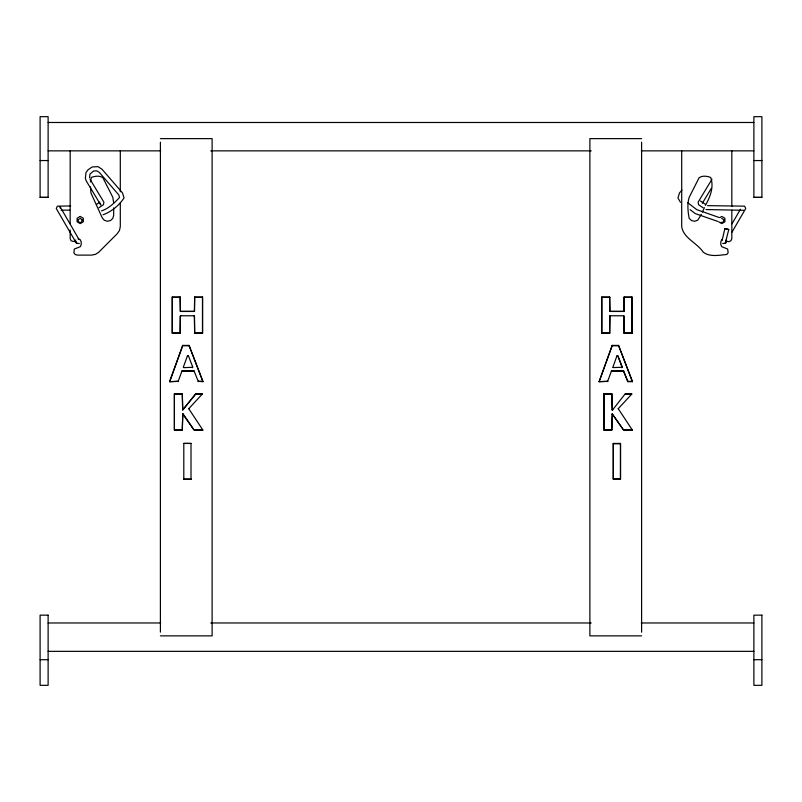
<?xml version="1.0" encoding="UTF-8"?>
<svg xmlns="http://www.w3.org/2000/svg" width="802" height="802" viewBox="0 0 802 802"><rect width="100%" height="100%" fill="white"/><g stroke="black" fill="none" stroke-linecap="round" stroke-linejoin="round"><path stroke-width="1.2" d="M641.6 632.156L641.6 142.185M183.237 414.093L194.034 430.072L202.886 430.072L188.711 408.659M618.202 408.659L632.377 430.072L623.525 430.072L612.267 413.852L611.796 430.072L603.896 430.072L603.896 393.802L611.796 393.802L612.257 409.972L611.796 393.802M89.553 177.833L89.954 174.154L93.493 171.026L96.912 170.846L99.288 172.39L118.816 194.976L119.578 197.452C114.696 202.645 108.661 208.68 101.503 210.896M202.645 381.331L198.124 381.331L202.976 381.682L189.051 345.411L182.736 345.411L169.533 381.682L178.204 381.331L169.533 381.682M623.625 370.935L627.856 381.682L632.467 381.682L618.543 345.411L612.227 345.411L599.024 381.682L607.695 381.331L599.024 381.682M183.798 479.195L191.006 479.195L183.798 479.195L183.798 443.426L191.006 443.426L191.006 479.195M191.006 443.426L183.798 443.426M613.289 479.195L613.289 443.426L620.497 443.426L620.497 479.195L613.289 479.195L613.289 443.426M620.497 479.195L620.497 443.426M722.101 240.58L724.858 228.6L728.777 229.502L725.279 243.317L725.93 240.8M194.395 311.417L194.645 297.021L202.535 297.021L202.535 333.291L194.645 333.291L194.495 316.269M623.886 311.417L624.136 297.021L632.036 297.021L632.036 333.291L624.136 333.291L623.866 315.898M180.44 315.898L180.169 333.291L172.27 333.291L172.27 297.021L180.169 297.021L180.31 311.036M609.931 315.898L609.66 333.291L601.761 333.291L601.761 297.021L609.66 297.021L609.801 311.036M182.295 430.072L182.776 413.852L182.295 430.072L174.405 430.072L174.405 393.802L182.305 393.802L182.766 409.972L195.628 394.153L202.325 394.043L195.768 393.802L182.645 409.932L182.305 393.802M611.796 430.072L612.267 413.852M169.864 381.331L182.736 345.411M178.044 381.682L181.964 371.015M183.367 367.065L187.468 355.797L188.38 355.938M599.355 381.331L612.227 345.411M607.535 381.682L611.455 371.015M616.959 355.797L612.858 367.366M609.66 333.291L609.801 316.269M701.339 214.385L697.73 220.219L694.682 221.272L691.524 220.58L689.179 218.375C687.885 211.688 687.113 203.949 689.179 197.332L699.063 177.823C702.121 175.287 707.234 176.109 710.672 177.422C714.221 186.966 710.121 197.041 705.419 205.392M702.362 212.139L704.397 207.638M721.95 239.467L720.798 241.783L720.798 244.59L721.7 246.685L727.645 249.041L728.146 252.69L726.873 254.445C719.344 255.216 709.76 257.262 703.224 252.179C697.349 243.006 683.254 238.204 681.7 226.495L681.7 150.856M75.779 239.988L74.335 241.683L71.077 240.77L70.175 238.675L70.175 230.014M740.477 209.242L731.985 223.828M731.955 232.189L745.74 208.5L744.617 206.164L707.554 205.643M188.711 408.729L202.325 394.043M618.202 408.729L631.816 394.043L625.259 393.802L612.708 409.772M711.986 179.217L698.091 202.204L698.582 204.751L703.043 207.718M711.294 188.35L702.331 203.277M726.522 241.723L725.519 243.317L722.682 243.497M192.62 367.286L183.889 367.667L183.417 366.995M631.816 394.043L625.119 394.153M174.405 430.072L174.405 393.802M603.896 430.072L603.896 393.802M172.27 333.291L172.27 297.021M202.535 333.291L202.535 297.021M601.761 333.291L601.761 297.021M632.036 333.291L632.036 297.021M681.951 190.094L679.494 192.931L677.961 197.944L680.477 202.345M187.447 355.948L188.149 355.647M616.938 355.948L617.871 355.938L622.111 367.286L613.099 367.567M181.874 371.166L194.295 371.085M611.365 371.166L623.395 370.775L627.856 381.682M96.801 204.169L99.879 202.114M98.957 207.718L103.418 204.751L103.919 202.204L90.014 179.217M719.735 217.623L721.82 216.43L724.918 218.244L724.908 221.833L721.78 223.618L718.682 221.813M192.269 367.757L192.62 366.985M621.761 367.757L622.242 367.055L617.921 355.787M180.811 315.767L180.169 316.289L180.169 333.291M609.791 315.908L610.302 315.767M102.997 214.766C111.428 211.838 119.267 205.222 124.039 197.944L122.505 192.931L102.024 169.252L98.034 166.656L92.11 166.976L88.05 169.783L85.984 172.6L85.363 178.285L86.255 180.951L100.831 205.051L100.11 203.487M612.137 409.932L612.808 409.812M720.747 222.465L723.324 222.194L723.875 219.658L721.63 218.355M61.142 210.194L69.694 210.114M70.706 205.964L57.383 206.164L56.26 208.5L76.481 243.317L79.318 243.497M48.12 122.485L753.88 122.485M160.4 138.626L212.119 138.626L212.119 635.866L160.4 635.866M641.6 138.626L589.881 138.626L589.881 635.866L641.6 635.866M48.12 150.856L160.741 150.856M210.796 150.856L591.204 150.856M641.259 150.856L753.88 150.856M40.1 160.55L48.12 160.55M753.88 160.55L761.9 160.55M40.1 197.372L48.12 197.372L48.12 116.671L40.1 116.671L40.1 197.402L48.12 197.402M753.88 197.372L761.9 197.372L761.9 116.671L753.88 116.671L753.88 197.402L761.9 197.402M172.57 297.372L180.31 297.372M194.495 297.372L202.244 297.372M602.061 297.372L609.801 297.372M623.986 297.372L631.735 297.372M180.681 311.457L194.134 311.457M610.172 311.457L623.625 311.457M180.681 315.777L194.134 315.777M610.172 315.777L623.625 315.777M172.57 332.94L180.31 332.94M194.495 332.94L202.244 332.94M602.061 332.94L609.801 332.94M623.986 332.94L631.735 332.94M182.806 345.762L189.001 345.762M612.297 345.762L618.492 345.762M182.144 370.915L194.054 370.915L198.365 381.682M611.635 370.915L623.545 370.915M627.615 381.331L632.136 381.331M174.676 394.153L182.425 394.153M604.167 394.153L611.916 394.153M174.676 429.722L182.425 429.722M604.167 429.722L611.916 429.722M613.36 443.777L620.427 443.777M613.36 478.844L620.427 478.844M48.12 622.974L160.741 622.974M210.796 622.974L591.204 622.974M641.259 622.974L753.88 622.974M48.12 651.344L753.88 651.344M40.1 659.705L48.12 659.705M753.88 659.705L761.9 659.705M743.865 210.294L705.981 209.553M728.777 229.502L724.858 228.6M609.771 311.346L624.026 311.346L624.136 297.021M180.28 311.346L194.535 311.346L194.645 297.021M78.075 238.826L80.05 239.467L81.203 241.783L81.203 244.59L80.3 246.685L74.355 249.041L73.854 252.69L75.127 254.445L77.192 255.116L91.689 255.116L95.518 254.344L98.776 252.179L117.363 233.582L119.538 230.334L120.3 226.495L120.3 202.936M623.485 315.767L624.136 316.289L624.136 333.291M193.994 315.767L194.515 315.908M612.157 413.892L623.425 429.722L632.377 430.072M182.666 413.892L193.924 429.722L202.886 430.072M718.903 217.412L696.768 209.653L687.615 202.605M717.74 221.412L695.374 213.623L690.091 209.673M700.437 201.001L705.199 204.169M76.25 242.695L76.721 243.317L76.29 241.643M79.087 239.587L59.96 206.515L60.26 208.219M726.221 239.988L726.903 241.332L728.817 241.683L730.923 240.77L731.825 238.675L731.825 210.224M618.543 345.411L632.467 381.682M189.051 345.411L202.976 381.682M188.43 355.787L192.751 367.055M194.375 315.898L194.645 333.291M609.911 311.417L609.66 297.021M180.42 311.417L180.169 297.021M731.825 150.856L731.825 206.515M160.4 142.185L160.4 632.156M120.3 150.856L120.3 191.778M113.683 202.936L112.821 197.332L102.937 177.823C99.879 175.287 94.766 176.109 91.328 177.422L90.425 181.974M113.683 207.868L113.683 215.267L112.821 218.375L110.475 220.58L107.318 221.272L104.27 220.219L102.195 217.753L90.967 193.041L90.425 186.876M70.175 150.856L70.175 223.828M82.305 220.089L81.253 222.465L78.676 222.194L78.125 219.658L80.37 218.355L82.305 220.089M80.18 216.43L77.082 218.244L77.092 221.833L80.22 223.618L83.318 221.813L83.308 218.214L80.18 216.43M48.12 615.154L40.1 615.154L40.1 685.329L48.12 685.329L48.12 615.154M761.9 615.154L753.88 615.154L753.88 685.329L761.9 685.329L761.9 615.154"/></g></svg>
